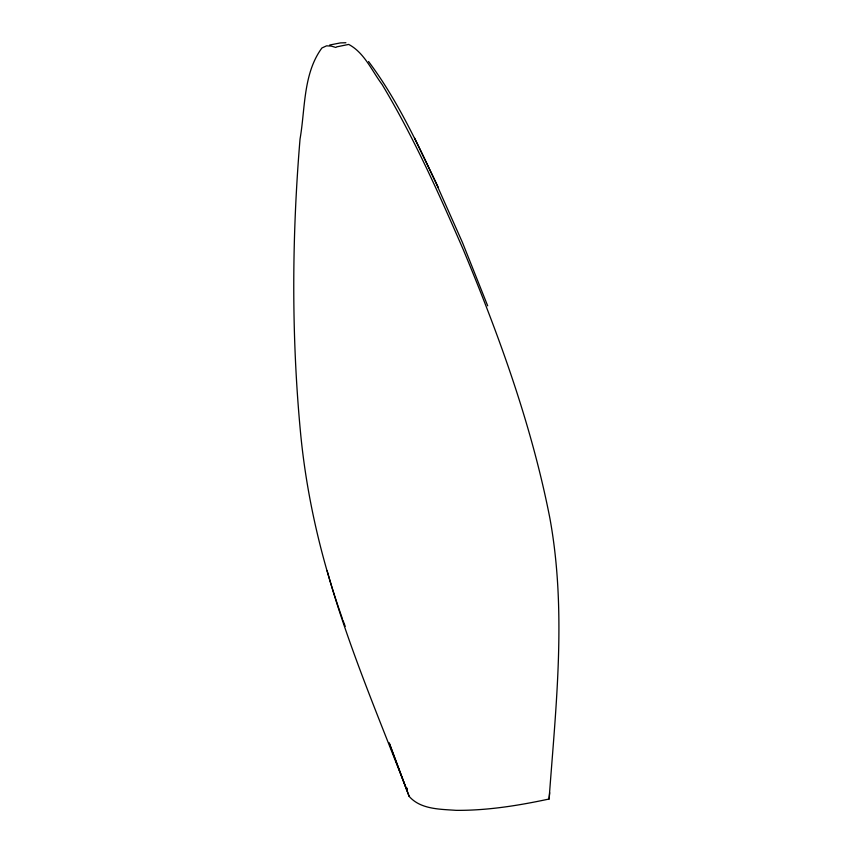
<?xml version="1.0" encoding="UTF-8"?>
<svg xmlns="http://www.w3.org/2000/svg" width="853" height="853" viewBox="0 0 853 853"><rect width="100%" height="100%" fill="white"/><g stroke="black" fill="none" stroke-linecap="round" stroke-linejoin="round"><path stroke-width="1.28" d="M409.131 796.339L389.267 743.112L409.131 796.339C420.593 809.508 440.084 809.156 456.11 810.35C487.447 810.585 518.539 805.563 549.097 799.016C555.932 705.602 566.872 611.174 549.865 518.144C531.707 425.455 499.421 336.317 463.147 249.343C438.677 193.173 413.63 137.002 382.048 84.394C371.833 70.756 364.38 52.726 348.706 44.42L336.594 46.883M407.339 788.268L407.105 790.784C379.063 717.981 348.12 646.126 327.157 570.828M549.097 799.016L549.684 792.704M329.706 45.017L340.454 42.906L345.902 42.735M335.869 47.459L331.22 46.083L326.571 45.838L321.912 47.981C302.975 73.731 305.321 108.864 300.032 139.05C291.865 237.07 291.289 335.826 300.64 433.793A585.254 397.509 63.8 0 0 342.458 618.947M368.56 61.523C396.304 98.479 416.051 140.564 435.638 182.19L462.507 242.615L487.692 305.854M438.186 187.223L414.633 138.122M342.906 620.195L345.22 626.369"/></g></svg>
